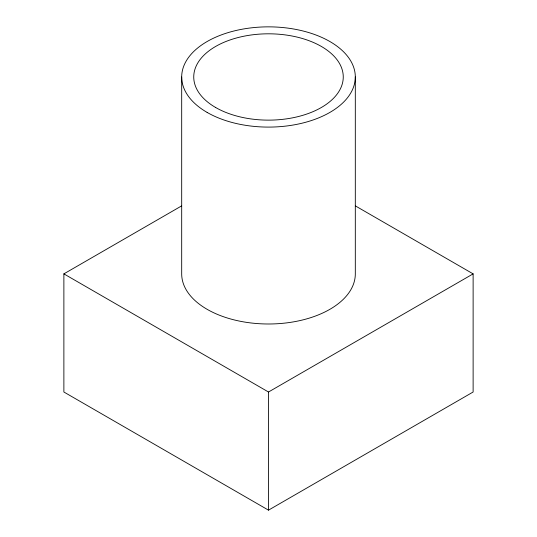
<?xml version="1.0" encoding="UTF-8"?>
<svg xmlns="http://www.w3.org/2000/svg" width="537" height="537" viewBox="0 0 537 537"><rect width="100%" height="100%" fill="white"/><g stroke="black" fill="none" stroke-linecap="round" stroke-linejoin="round"><path stroke-width="0.81" d="M355.575 206.007L473.124 273.87L473.124 392.01L268.5 510.15L63.876 392.01L63.876 273.87L181.425 206.007M63.876 273.87L268.5 392.01L473.124 273.87M355.313 76.945L355.313 273.843A86.813 50.122 0 0 1 268.547 323.992A86.813 50.122 0 0 1 181.687 273.897L181.687 76.999M268.5 392.01L268.5 510.15M207.148 112.434A86.813 50.122 0 0 0 352.366 89.914A86.813 50.122 0 0 0 245.986 28.568A86.813 50.122 0 0 0 207.148 112.434M215.666 107.507A74.757 43.161 0 0 0 340.72 88.122A74.757 43.161 0 0 0 249.108 35.288A74.757 43.161 0 0 0 215.666 107.507"/></g></svg>
